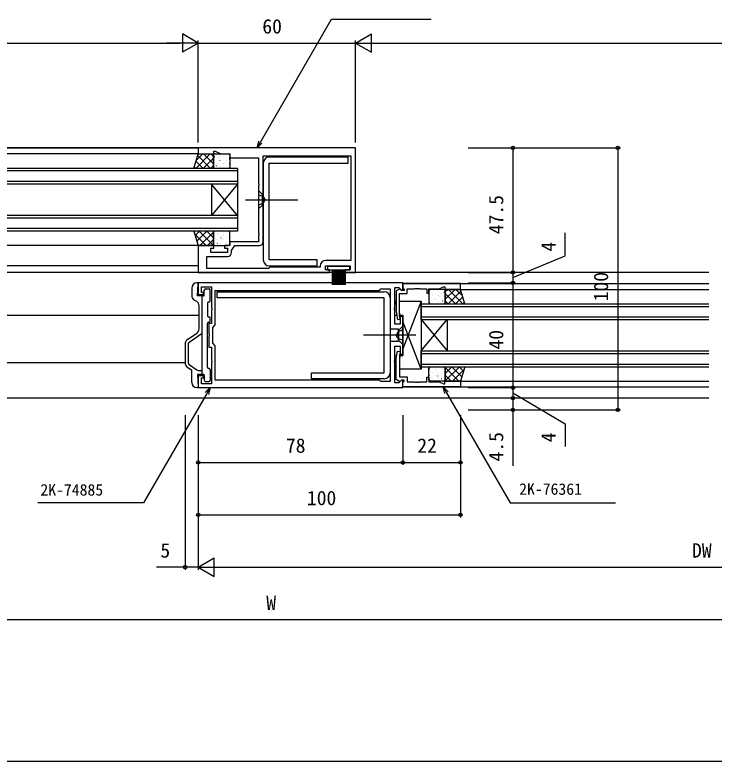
# Model space of a CAD drawing. Units: millimetres, scale not verified. Extents: x -437 to 438, y -681 to 679.
# Drawn here: x -99.1 to 167.6, y -681.2 to -396.5 of the extents above; entities that cross this region are included whole.
import ezdxf
from ezdxf.enums import TextEntityAlignment as Align

# ---------------------------------------------------------------- set-up
doc = ezdxf.new("R2010")
doc.units = ezdxf.units.MM
doc.header["$LTSCALE"] = 4
for name, color, linetype in [('0-2_YKK_11', 7, 'Continuous'), ('0-3_YKK_12', 2, 'Continuous'), ('0-4_YKK_13', 4, 'Continuous'), ('0-6_YKK_D', 6, 'Continuous'), ('0-7_YKK_ZWAK', 7, 'Continuous')]:
    doc.layers.add(name, color=color, linetype=linetype)
doc.styles.add('ＭＳ ゴシック', font='')
doc.styles.get('ＭＳ ゴシック').set_extended_font_data('MS Gothic')

msp = doc.modelspace()

# ---------------------------------------------------------------- linework, layer by layer
at = {"layer": '0-2_YKK_11'}
for points in [[(30.803, -447.2), (-29.197, -447.2), (-29.197, -449.5), (-23.197, -449.5), (-23.197, -448.5), (-22.697, -448.5), (-20.552, -449.5), (-17.197, -449.5), (-17.197, -451), (-6.197, -451), (-6.197, -460.742), (-6.077, -460.925), (-6.077, -461.475), (-6.197, -461.658), (-6.197, -466.542), (-6.077, -466.725), (-6.077, -467.275), (-6.197, -467.458), (-6.197, -479.742), (-6.077, -479.925), (-6.077, -480.475), (-6.197, -480.658), (-6.197, -483), (-17.197, -483), (-17.197, -484.5), (-19.197, -484.5), (-19.197, -485.5), (-17.997, -485.5), (-17.997, -487.1), (-24.397, -487.1), (-24.397, -485.5), (-23.197, -485.5), (-23.197, -484.5), (-29.197, -484.5), (-29.197, -494.7), (20.803, -494.7), (20.803, -493.7), (19.303, -493.7), (19.303, -492.2), (28.803, -492.2)], [(28.803, -492.2), (28.803, -493.7), (26.803, -493.7), (26.803, -494.7), (30.803, -494.7), (30.803, -447.2)], [(-4.397, -483), (-4.397, -450.2), (29.003, -450.2)], [(29.003, -450.2), (29.003, -490.2), (19.303, -490.2)], [(-16.497, -487.1), (-16.497, -486.356), (-15.197, -484.5), (-5.897, -484.5)], [(17.303, -492.2), (17.303, -492.7), (-1.897, -492.7), (-2.197, -493), (-2.397, -493.2), (-25.897, -493.2), (-25.897, -488.6), (-17.997, -488.6)], [(48.803, -498.7), (-29.197, -498.7), (-29.197, -503.2), (-27.197, -503.2), (-27.197, -502.4), (-27.997, -502.4), (-27.997, -500.2), (-24.197, -500.2), (-24.197, -508.242), (-24.077, -508.425), (-24.077, -508.975), (-24.197, -509.158), (-24.197, -514.2), (-25.197, -514.2), (-25.197, -518.242), (-25.077, -518.425), (-25.077, -518.975), (-25.197, -519.158), (-25.197, -523.2), (-24.197, -523.2), (-24.197, -528.242), (-24.077, -528.425), (-24.077, -528.975), (-24.197, -529.158), (-24.197, -537.2), (-27.997, -537.2), (-27.997, -535), (-27.197, -535), (-27.197, -534.2), (-29.197, -534.2), (-29.197, -538.7), (48.803, -538.7), (48.803, -535.899), (48.433, -535.746), (47.279, -536.9), (45.803, -536.9), (45.803, -529.158), (45.683, -528.975), (45.683, -528.425), (45.803, -528.242)], [(45.803, -528.242), (45.803, -522.9), (47.803, -522.9), (47.803, -525.9), (48.803, -525.9), (48.803, -519.158), (48.683, -518.975), (48.683, -518.425), (48.803, -518.242), (48.803, -511.5), (47.803, -511.5), (47.803, -514.5), (45.803, -514.5), (45.803, -509.158), (45.683, -508.975), (45.683, -508.425), (45.803, -508.242), (45.803, -500.5), (47.279, -500.5), (48.433, -501.654), (48.803, -501.5), (48.803, -498.7)]]:
    msp.add_lwpolyline(points, dxfattribs=at)
for points in [[(39.903, -535.8), (-22.697, -535.8), (-22.697, -522.7), (-23.697, -521.7), (-23.697, -515.7), (-22.697, -514.7), (-22.697, -501.6), (39.903, -501.6), (40.503, -501), (44.003, -501), (44.003, -516.3), (47.003, -516.3), (47.003, -521.1), (44.003, -521.1), (44.003, -536.4), (40.503, -536.4)], [(70.803, -499), (48.803, -499), (48.803, -500.63), (49.103, -500.93), (49.303, -501.13), (49.303, -501.6), (48.353, -501.6), (47.853, -501.1), (47.516, -501.1), (46.303, -501.8), (46.303, -509.808), (46.811, -512.687), (47.796, -512.513), (47.503, -510.855), (47.503, -502.8), (50.503, -502.8), (50.503, -500.93), (53.295, -500.93), (53.478, -500.81), (54.028, -500.81), (54.212, -500.93), (54.295, -500.93), (54.478, -500.81), (55.028, -500.81), (55.212, -500.93), (58.003, -500.93), (58.003, -502.7), (58.803, -502.7), (58.803, -500.93), (62.738, -500.93), (64.303, -500.2), (64.803, -500.2), (64.803, -501.2), (70.803, -501.2)], [(70.803, -538.4), (48.803, -538.4), (48.803, -536.77), (49.103, -536.47), (49.303, -536.27), (49.303, -535.8), (48.353, -535.8), (47.853, -536.3), (47.516, -536.3), (46.303, -535.6), (46.303, -527.592), (46.811, -524.713), (47.796, -524.887), (47.503, -526.545), (47.503, -534.6), (50.503, -534.6), (50.503, -536.47), (53.295, -536.47), (53.478, -536.59), (54.028, -536.59), (54.212, -536.47), (54.295, -536.47), (54.478, -536.59), (55.028, -536.59), (55.212, -536.47), (58.003, -536.47), (58.003, -534.7), (58.803, -534.7), (58.803, -536.47), (62.738, -536.47), (64.303, -537.2), (64.803, -537.2), (64.803, -536.2), (70.803, -536.2)]]:
    msp.add_lwpolyline(points, close=True, dxfattribs=at)
for centre, radius, start, end in [((-5.897, -483), 1.5, 270.00001, 359.99999), ((-17.997, -487.1), 1.5, 270.00001, 359.99999), ((19.303, -492.2), 2, 90.00001, 179.99999)]:
    msp.add_arc(centre, radius, start, end, dxfattribs=at)
at = {"layer": '0-3_YKK_12'}
for p, q in [((-29.197, -447.2), (-196.452, -447.2)), ((-29.197, -447.3), (-196.452, -447.3)), ((-29.197, -449.5), (-196.452, -449.5)), ((-14.197, -455), (-196.452, -455)), ((-14.197, -455), (-14.197, -461)), ((-14.197, -456), (-196.452, -456)), ((-14.197, -460), (-196.452, -460)), ((-14.197, -461), (-196.452, -461)), ((-24.197, -461), (-24.197, -473)), ((-14.197, -461), (-24.197, -473)), ((-14.197, -473), (-24.197, -461)), ((-14.197, -461), (-14.197, -473)), ((-14.197, -473), (-196.452, -473)), ((-14.197, -474), (-196.452, -474)), ((-14.197, -473), (-14.197, -479)), ((-14.197, -478), (-196.452, -478)), ((-14.197, -479), (-196.452, -479)), ((-29.197, -484.5), (-196.452, -484.5)), ((-29.197, -492.2), (-196.452, -492.2)), ((165.552, -494.7), (-196.452, -494.7)), ((48.803, -499), (165.552, -499)), ((70.803, -501.2), (165.552, -501.2)), ((55.803, -512.7), (55.803, -506.7)), ((55.803, -506.7), (165.552, -506.7)), ((55.803, -507.7), (165.552, -507.7)), ((-28.897, -511.2), (-196.452, -511.2)), ((55.803, -511.7), (165.552, -511.7)), ((55.803, -512.7), (55.803, -524.7)), ((55.803, -512.7), (65.803, -524.7)), ((55.803, -524.7), (65.803, -512.7)), ((55.803, -512.7), (165.552, -512.7)), ((65.803, -512.7), (65.803, -524.7)), ((55.803, -530.7), (55.803, -524.7)), ((55.803, -524.7), (165.552, -524.7)), ((55.803, -525.7), (165.552, -525.7)), ((-34.197, -529.2), (-196.452, -529.2)), ((55.803, -529.7), (165.552, -529.7)), ((55.803, -530.7), (165.552, -530.7)), ((70.803, -536.2), (165.552, -536.2)), ((48.803, -538.401), (54.812, -538.4)), ((48.803, -538.4), (165.552, -538.4)), ((165.552, -542.7), (-196.452, -542.7))]:
    msp.add_line(p, q, dxfattribs=at)
at = {"layer": '0-4_YKK_13'}
for p, q in [((-24.662, -449.5), (-30.162, -455)), ((-27.49, -449.5), (-29.982, -451.992)), ((-27.196, -449.5), (-23.412, -453.284)), ((-24.367, -449.5), (-23.412, -450.455)), ((-23.117, -449.715), (-23.079, -449.715)), ((-22.992, -449.681), (-22.985, -449.683)), ((-22.912, -449.5), (-17.697, -449.5)), ((-20.837, -449.715), (-20.799, -449.715)), ((-18.557, -449.715), (-18.519, -449.715)), ((-30.073, -452.28), (-27.353, -455)), ((-29.395, -450.129), (-24.524, -455)), ((-23.412, -451.078), (-27.333, -455)), ((-23.412, -454.5), (-23.412, -450)), ((-23.117, -451.957), (-23.079, -451.957)), ((-22.982, -450.598), (-22.919, -450.639)), ((-21.905, -450.926), (-21.868, -450.926)), ((-21.384, -452.381), (-21.377, -452.383)), ((-20.965, -451.933), (-20.902, -451.974)), ((-20.935, -450.409), (-20.928, -450.412)), ((-20.837, -451.957), (-20.799, -451.957)), ((-19.625, -450.926), (-19.588, -450.926)), ((-18.595, -451.238), (-18.588, -451.24)), ((-18.557, -451.957), (-18.519, -451.957)), ((-17.363, -451.379), (-17.3, -451.42)), ((-17.345, -450.926), (-17.308, -450.926)), ((-17.197, -450), (-17.197, -454.5)), ((-30.751, -454.43), (-30.181, -455)), ((-23.412, -453.907), (-24.505, -455)), ((-23.117, -454.2), (-23.079, -454.2)), ((-17.697, -455), (-22.912, -455)), ((-22.318, -453.975), (-22.256, -454.017)), ((-21.905, -453.169), (-21.868, -453.169)), ((-21.869, -454.34), (-21.862, -454.342)), ((-20.837, -454.2), (-20.799, -454.2)), ((-19.625, -453.169), (-19.588, -453.169)), ((-19.327, -453.109), (-19.32, -453.112)), ((-18.557, -454.2), (-18.519, -454.2)), ((-17.345, -453.169), (-17.308, -453.169)), ((-4.397, -453), (-4.397, -489.9)), ((-6.197, -463.5), (-4.697, -465)), ((-11.197, -467), (8.803, -467)), ((-30.605, -480.032), (-26.137, -484.5)), ((-28.706, -479), (-30.397, -480.691)), ((-25.878, -479), (-29.719, -482.842)), ((-28.809, -479), (-23.412, -484.396)), ((-23.412, -479.363), (-28.549, -484.5)), ((-25.98, -479), (-23.412, -481.568)), ((-23.412, -479.5), (-23.412, -484)), ((-23.117, -481.11), (-23.079, -481.11)), ((-17.697, -479), (-22.912, -479)), ((-22.631, -480.214), (-22.568, -480.255)), ((-22.041, -479.847), (-22.034, -479.85)), ((-21.905, -480.079), (-21.868, -480.079)), ((-20.837, -481.11), (-20.799, -481.11)), ((-19.948, -480.588), (-19.941, -480.591)), ((-19.625, -480.079), (-19.588, -480.079)), ((-18.557, -481.11), (-18.519, -481.11)), ((-17.345, -480.079), (-17.308, -480.079)), ((-17.197, -484), (-17.197, -479.5)), ((-23.412, -482.191), (-25.721, -484.5)), ((-23.222, -483.691), (-23.215, -483.693)), ((-23.117, -483.352), (-23.079, -483.352)), ((-22.773, -481.719), (-22.766, -481.721)), ((-21.967, -483.591), (-21.905, -483.633)), ((-21.905, -482.321), (-21.868, -482.321)), ((-20.837, -483.352), (-20.799, -483.352)), ((-20.614, -481.549), (-20.551, -481.59)), ((-20.433, -482.548), (-20.426, -482.55)), ((-19.625, -482.321), (-19.588, -482.321)), ((-18.557, -483.352), (-18.519, -483.352)), ((-18.34, -483.289), (-18.333, -483.291)), ((-17.891, -481.317), (-17.884, -481.319)), ((-17.345, -482.321), (-17.308, -482.321)), ((-29.303, -484.162), (-28.965, -484.5)), ((-22.912, -484.5), (-17.697, -484.5)), ((-21.165, -484.419), (-21.158, -484.422)), ((21.87, -493.67), (21.87, -499.47)), ((22.37, -493.67), (22.37, -499.47)), ((22.87, -493.67), (22.87, -499.47)), ((23.37, -493.67), (23.37, -499.47)), ((23.87, -493.67), (23.87, -499.47)), ((24.37, -493.67), (24.37, -499.47)), ((24.87, -493.67), (24.87, -499.47)), ((25.37, -493.67), (25.37, -499.47)), ((25.87, -493.67), (25.87, -499.47)), ((26.37, -493.67), (26.37, -499.47)), ((26.87, -493.67), (26.87, -499.47)), ((-31.697, -500.7), (-31.697, -503.542)), ((-29.497, -498.7), (-29.697, -498.7)), ((-26.397, -501), (-25.097, -501)), ((-27.697, -533.7), (-27.697, -503.7)), ((-26.897, -503.4), (-26.897, -501.5)), ((-24.597, -505.5), (-24.597, -501.5)), ((58.803, -501.7), (58.803, -506.2)), ((58.969, -503.079), (58.907, -503.12)), ((58.952, -502.626), (58.915, -502.626)), ((64.518, -501.2), (59.303, -501.2)), ((60.163, -501.415), (60.126, -501.415)), ((60.163, -503.657), (60.126, -503.657)), ((60.201, -502.938), (60.194, -502.94)), ((61.232, -502.626), (61.195, -502.626)), ((62.443, -501.415), (62.406, -501.415)), ((62.443, -503.657), (62.406, -503.657)), ((62.571, -503.633), (62.509, -503.674)), ((62.542, -502.109), (62.534, -502.112)), ((63.512, -502.626), (63.475, -502.626)), ((64.588, -502.298), (64.526, -502.339)), ((64.599, -501.381), (64.592, -501.383)), ((64.723, -501.415), (64.686, -501.415)), ((64.723, -503.657), (64.686, -503.657)), ((68.802, -501.2), (65.018, -504.984)), ((65.974, -501.2), (65.018, -502.155)), ((65.018, -506.2), (65.018, -501.7)), ((65.018, -502.778), (68.94, -506.7)), ((71.002, -501.829), (66.131, -506.7)), ((66.268, -501.2), (71.768, -506.7)), ((71.68, -503.98), (68.959, -506.7)), ((69.097, -501.2), (71.589, -503.692)), ((-30.689, -505.279), (-29.904, -505.727)), ((-25.697, -506.5), (-25.697, -511.2)), ((-25.197, -506), (-25.097, -506)), ((44.003, -504.4), (44.003, -533)), ((46.303, -507), (45.803, -505.7)), ((47.503, -505.7), (55.803, -505.7)), ((55.803, -505.7), (48.803, -523.9)), ((58.952, -504.869), (58.915, -504.869)), ((59.303, -506.7), (64.518, -506.7)), ((60.163, -505.9), (60.126, -505.9)), ((60.933, -504.809), (60.926, -504.812)), ((61.232, -504.869), (61.195, -504.869)), ((62.443, -505.9), (62.406, -505.9)), ((62.991, -504.081), (62.984, -504.083)), ((63.475, -506.04), (63.468, -506.042)), ((63.512, -504.869), (63.475, -504.869)), ((63.925, -505.675), (63.862, -505.717)), ((64.723, -505.9), (64.686, -505.9)), ((65.018, -505.607), (66.112, -506.7)), ((72.357, -506.13), (71.788, -506.7)), ((-28.897, -516.244), (-28.897, -507.464)), ((-25.197, -511.7), (-25.096, -511.7)), ((-24.596, -513.2), (-24.596, -512.2)), ((45.803, -511), (46.513, -511)), ((47.842, -511), (47.503, -510.12)), ((-25.697, -530.9), (-25.697, -514.2)), ((-25.096, -513.7), (-25.197, -513.7)), ((48.803, -515.2), (47.303, -516.7)), ((55.803, -531.7), (48.803, -513.5)), ((-33.32, -520.308), (-29.773, -517.898)), ((-32.646, -521.297), (-27.697, -517.931)), ((53.803, -518.7), (33.803, -518.7)), ((-34.196, -521.962), (-34.197, -529.243)), ((-32.996, -521.958), (-32.997, -529.241)), ((45.803, -526.4), (46.513, -526.4)), ((47.842, -526.4), (47.503, -527.28)), ((47.529, -526.4), (48.803, -526.4)), ((-33.32, -530.898), (-31.697, -532)), ((-32.646, -529.903), (-29.778, -531.854)), ((-31.697, -536.7), (-31.697, -532)), ((-28.653, -532.2), (-27.697, -532.2)), ((-25.197, -531.4), (-25.097, -531.4)), ((-24.597, -531.9), (-24.597, -535.9)), ((46.303, -530.4), (45.803, -531.7)), ((58.803, -535.7), (58.803, -531.2)), ((58.952, -531.779), (58.915, -531.779)), ((59.303, -530.7), (64.518, -530.7)), ((61.232, -531.779), (61.195, -531.779)), ((61.555, -532.288), (61.548, -532.291)), ((63.512, -531.779), (63.475, -531.779)), ((63.648, -531.547), (63.641, -531.55)), ((64.237, -531.914), (64.175, -531.955)), ((70.415, -530.7), (65.018, -536.096)), ((67.587, -530.7), (65.018, -533.268)), ((65.018, -531.063), (70.156, -536.2)), ((65.018, -531.2), (65.018, -535.7)), ((67.484, -530.7), (71.326, -534.542)), ((72.212, -531.732), (67.744, -536.2)), ((70.313, -530.7), (72.004, -532.391)), ((-27.197, -533.7), (-29.497, -533.7)), ((-29.497, -533.7), (-29.197, -538.381)), ((-26.897, -534), (-26.897, -535.9)), ((58.952, -534.021), (58.915, -534.021)), ((59.498, -533.017), (59.491, -533.019)), ((59.947, -534.989), (59.94, -534.991)), ((60.163, -532.81), (60.126, -532.81)), ((60.163, -535.052), (60.126, -535.052)), ((61.232, -534.021), (61.195, -534.021)), ((62.04, -534.248), (62.032, -534.25)), ((62.22, -533.249), (62.158, -533.29)), ((62.443, -532.81), (62.406, -532.81)), ((62.443, -535.052), (62.406, -535.052)), ((63.512, -534.021), (63.475, -534.021)), ((63.574, -535.291), (63.511, -535.333)), ((64.38, -533.419), (64.373, -533.421)), ((64.723, -532.81), (64.686, -532.81)), ((64.723, -535.052), (64.686, -535.052)), ((65.018, -533.891), (67.327, -536.2)), ((-26.397, -536.4), (-25.097, -536.4)), ((64.518, -536.2), (59.303, -536.2)), ((62.772, -536.119), (62.764, -536.122)), ((64.829, -535.391), (64.822, -535.393)), ((70.91, -535.862), (70.572, -536.2)), ((-29.497, -538.7), (-29.697, -538.7))]:
    msp.add_line(p, q, dxfattribs=at)
for points in [[(-29.197, -449.5), (-23.412, -449.5), (-23.412, -455), (-30.93, -455)], [(-29.197, -484.5), (-23.412, -484.5), (-23.412, -479), (-30.93, -479)], [(28.62, -492.47), (20.12, -492.47), (20.12, -493.67), (28.62, -493.67)], [(70.803, -501.2), (65.018, -501.2), (65.018, -506.7), (72.537, -506.7)], [(70.803, -536.2), (65.018, -536.2), (65.018, -530.7), (72.537, -530.7)]]:
    msp.add_lwpolyline(points, close=True, dxfattribs=at)
for points in [[(-2.097, -492.2), (16.103, -492.2), (16.103, -489.9), (-2.097, -489.9), (-2.097, -453), (28.003, -453), (28.003, -450.7), (-2.097, -450.7)], [(-6.197, -463.5), (-6.197, -470.5), (-4.697, -469), (-4.697, -465)], [(-6.197, -464.95), (-4.341, -465.855), (-3.732, -467)], [(-6.197, -469.05), (-4.341, -468.145), (-3.732, -467)], [(-27.197, -503.7), (-29.497, -503.7), (-29.197, -499.019)], [(14.003, -533), (41.703, -533), (41.703, -504.4), (-21.997, -504.4), (-21.997, -502.1), (41.703, -502.1)], [(45.803, -511), (45.803, -505.7), (46.303, -505.7)], [(55.803, -505.7), (55.803, -531.7), (47.503, -531.7)], [(47.529, -511), (48.803, -511), (48.803, -526.4)], [(48.803, -515.2), (48.803, -522.2), (47.303, -520.7), (47.303, -516.7)], [(48.803, -516.65), (46.948, -517.555), (46.339, -518.7)], [(48.803, -520.75), (46.948, -519.845), (46.339, -518.7)], [(46.303, -531.7), (45.803, -531.7), (45.803, -526.4)], [(41.703, -535.3), (14.003, -535.3), (14.003, -533)]]:
    msp.add_lwpolyline(points, dxfattribs=at)
for centre, radius, start, end in [((-22.912, -450), 0.5, 90, 180), ((-17.697, -450), 0.5, 0, 90), ((-2.097, -453), 2.3, 90, 180), ((-22.912, -454.5), 0.5, 180, 270), ((-17.697, -454.5), 0.5, 270, 0), ((-22.912, -479.5), 0.5, 90, 180), ((-17.697, -479.5), 0.5, 0, 90), ((-22.912, -484), 0.5, 180, 270), ((-17.697, -484), 0.5, 270, 0), ((-2.097, -489.9), 2.3, 180, 270), ((-29.697, -500.7), 2, 90, 180), ((-29.497, -499), 0.3, 356.34024, 90), ((-26.397, -501.5), 0.5, 90.00359, 180.00359), ((-25.097, -501.5), 0.5, 0.00359, 90.00359), ((-29.697, -503.542), 2, 180, 240.25462), ((-27.197, -503.4), 0.3, 270, 0.00359), ((41.703, -504.4), 2.3, 360, 90), ((59.303, -501.7), 0.5, 90, 180), ((64.518, -501.7), 0.5, 0, 90), ((-30.897, -507.464), 2, 360, 60.25462), ((-25.197, -506.5), 0.5, 90.00003, 180), ((-25.097, -505.5), 0.5, 270, 0.00359), ((59.303, -506.2), 0.5, 180, 270), ((64.518, -506.2), 0.5, 270, 0), ((-25.197, -511.2), 0.5, 180, 270.00359), ((-25.096, -512.2), 0.5, 0.00359, 90.00359), ((-25.197, -514.2), 0.5, 90.02863, 180), ((-25.096, -513.2), 0.5, 270.00359, 0.00359), ((-30.897, -516.244), 2, 304.18899, 360), ((-32.196, -521.962), 2, 124.18899, 179.99711), ((-32.196, -521.958), 0.8, 124.21613, 179.99711), ((-32.197, -529.243), 2, 179.99711, 235.83194), ((-32.197, -529.241), 0.8, 179.99711, 235.78387), ((-28.653, -530.2), 2, 235.78387, 270), ((-25.197, -530.9), 0.5, 180, 270), ((-25.097, -531.9), 0.5, 359.99641, 90), ((59.303, -531.2), 0.5, 90, 180), ((64.518, -531.2), 0.5, 0, 90), ((-27.197, -534), 0.3, 359.99641, 90), ((41.703, -533), 2.3, 270, 0), ((-29.697, -536.7), 2, 180, 270), ((-26.397, -535.9), 0.5, 179.99641, 269.99641), ((-25.097, -535.9), 0.5, 269.99641, 359.99641), ((59.303, -535.7), 0.5, 180, 270), ((64.518, -535.7), 0.5, 270, 0), ((-29.497, -538.4), 0.3, 270, 3.65976)]:
    msp.add_arc(centre, radius, start, end, dxfattribs=at)
at = {"layer": '0-6_YKK_D'}
for p, q in [((-29.203, -407.2), (-35.265, -403.7)), ((-35.265, -403.7), (-35.265, -410.7)), ((30.803, -407.2), (36.865, -403.7)), ((36.865, -410.7), (36.865, -403.7)), ((-29.203, -445.2), (-29.203, -406.2)), ((-29.203, -445.2), (-29.203, -406.2)), ((30.803, -445.2), (30.803, -406.2)), ((30.803, -445.2), (30.803, -406.2)), ((-359.7, -407.2), (-36.203, -407.2)), ((-29.203, -407.2), (-41.328, -407.2)), ((-29.203, -407.2), (-35.265, -410.7)), ((-29.203, -407.2), (30.803, -407.2)), ((30.803, -407.2), (36.865, -410.7)), ((30.803, -407.2), (42.928, -407.2)), ((37.803, -407.2), (361.3, -407.2)), ((73.803, -447.2), (91.803, -447.2)), ((73.803, -447.2), (131.803, -447.2)), ((90.803, -447.2), (90.803, -494.7)), ((130.803, -447.2), (130.803, -547.2)), ((73.803, -494.7), (91.803, -494.7)), ((73.803, -494.7), (91.803, -494.7)), ((90.803, -494.7), (90.803, -498.7)), ((73.803, -498.7), (91.803, -498.7)), ((73.803, -498.7), (91.803, -498.7)), ((90.803, -498.7), (90.803, -538.7)), ((73.803, -538.7), (91.803, -538.7)), ((73.803, -538.7), (91.803, -538.7)), ((90.803, -538.7), (90.803, -542.7)), ((-34.196, -549.2), (-34.196, -608.2)), ((-29.197, -549.2), (-29.197, -568.2)), ((-29.197, -549.2), (-29.197, -588.2)), ((-29.197, -549.2), (-29.197, -608.2)), ((-29.197, -549.2), (-29.197, -608.2)), ((48.803, -549.2), (48.803, -568.2)), ((48.803, -549.2), (48.803, -568.2)), ((70.803, -549.2), (70.803, -568.2)), ((70.803, -549.2), (70.803, -588.2)), ((73.803, -547.2), (131.803, -547.2)), ((73.803, -547.2), (91.803, -547.2)), ((-29.197, -567.2), (48.803, -567.2)), ((48.803, -567.2), (70.803, -567.2)), ((-29.197, -587.2), (70.803, -587.2)), ((-29.197, -607.2), (-23.134, -603.7)), ((-23.134, -610.7), (-23.134, -603.7)), ((-29.197, -607.2), (-23.134, -610.7)), ((-29.197, -607.2), (-17.072, -607.2)), ((-22.197, -607.2), (356.3, -607.2)), ((-359.7, -627.2), (361.3, -627.2))]:
    msp.add_line(p, q, dxfattribs=at)
for points in [[(-6.756, -447.201), (-5.481, -444.993), (21.588, -398.108), (59.672, -398.108)], [(-4.89, -445.335), (-6.756, -447.201), (-6.073, -444.651)], [(90.803, -496.7), (110.803, -488.401), (110.803, -479.671)], [(-24.635, -538.7), (-25.91, -540.908), (-50.039, -582.7), (-90.378, -582.7)], [(-26.502, -540.567), (-24.635, -538.7), (-25.318, -541.25)], [(64.884, -540.963), (64.2, -538.413), (66.067, -540.28)], [(64.2, -538.413), (65.475, -540.621), (89.768, -582.698), (129.943, -582.698)], [(90.803, -540.7), (110.803, -552.454), (110.803, -561.184)], [(90.803, -542.7), (90.803, -547.2), (90.803, -568.487)], [(-29.197, -607.2), (-34.196, -607.2), (-45.093, -607.2)]]:
    msp.add_lwpolyline(points, dxfattribs=at)
for centre in [(90.803, -447.2), (130.803, -447.2), (90.803, -494.7), (90.803, -494.7), (90.803, -498.7), (90.803, -498.7), (90.803, -538.7), (90.803, -538.7), (90.803, -542.7), (90.803, -542.7), (90.803, -547.2), (130.803, -547.2), (-29.197, -567.2), (48.803, -567.2), (48.803, -567.2), (70.803, -567.2), (-29.197, -587.2), (70.803, -587.2), (-34.196, -607.2)]:
    msp.add_circle(centre, 0.637, dxfattribs=at)
at = {"layer": '0-7_YKK_ZWAK'}
msp.add_lwpolyline([(-436.7, -681.2), (438.3, -681.2), (438.3, 643.8)], dxfattribs=at)

# ---------------------------------------------------------------- texts
at = {"layer": '0-6_YKK_D', "style": 'ＭＳ ゴシック'}
for s, height, p in [('60', 5.499, (-4.761, -405.2)), ('78', 5.499, (4.242, -565.2)), ('22', 5.499, (54.349, -565.2)), ('2K-74885', 4.399, (-89.407, -581.2)), ('2K-76361', 4.399, (93.211, -580.913)), ('100', 5.499, (12.238, -585.2)), ('5', 5.499, (-43.647, -605.2)), ('DW', 5.499, (159.147, -605.2)), ('W', 5.499, (-3.248, -625.2))]:
    msp.add_text(s, height=height, dxfattribs=at).set_placement(p, align=Align.BOTTOM_LEFT)
for s, p in [('47.5', (88.803, -480.154)), ('4', (108.803, -486.784)), ('100', (128.803, -505.765)), ('40', (88.803, -524.154)), ('4.5', (88.803, -566.871)), ('4', (108.803, -559.567))]:
    msp.add_text(s, height=5.499, rotation=90, dxfattribs=at).set_placement(p, align=Align.BOTTOM_LEFT)

doc.saveas('drawing.dxf')
